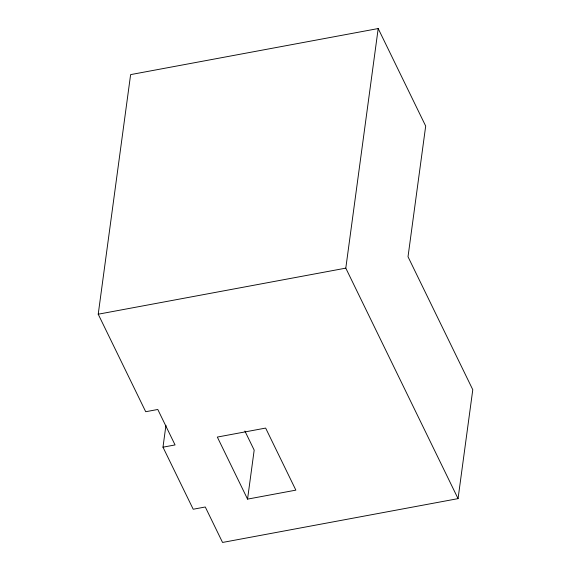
<?xml version="1.0" encoding="UTF-8"?>
<svg xmlns="http://www.w3.org/2000/svg" width="571" height="571" viewBox="0 0 571 571"><rect width="100%" height="100%" fill="white"/><g stroke="black" fill="none" stroke-linecap="round" stroke-linejoin="round"><path stroke-width="0.86" d="M162.985 447.186L175.061 444.937L157.789 409.478L145.712 411.72L98.219 314.207L130.616 74.615L378.195 28.55L425.688 126.063L408.015 256.75L472.781 389.722L458.056 498.633L222.554 542.45L205.282 506.991L193.205 509.239L162.985 447.186L165.94 425.302M247.55 499.125L217.33 437.072L265.636 428.079L295.864 490.139L247.55 499.125L254.181 450.119L244.88 431.026M458.056 498.633L345.798 268.142L378.195 28.55M98.219 314.207L345.798 268.142"/></g></svg>
